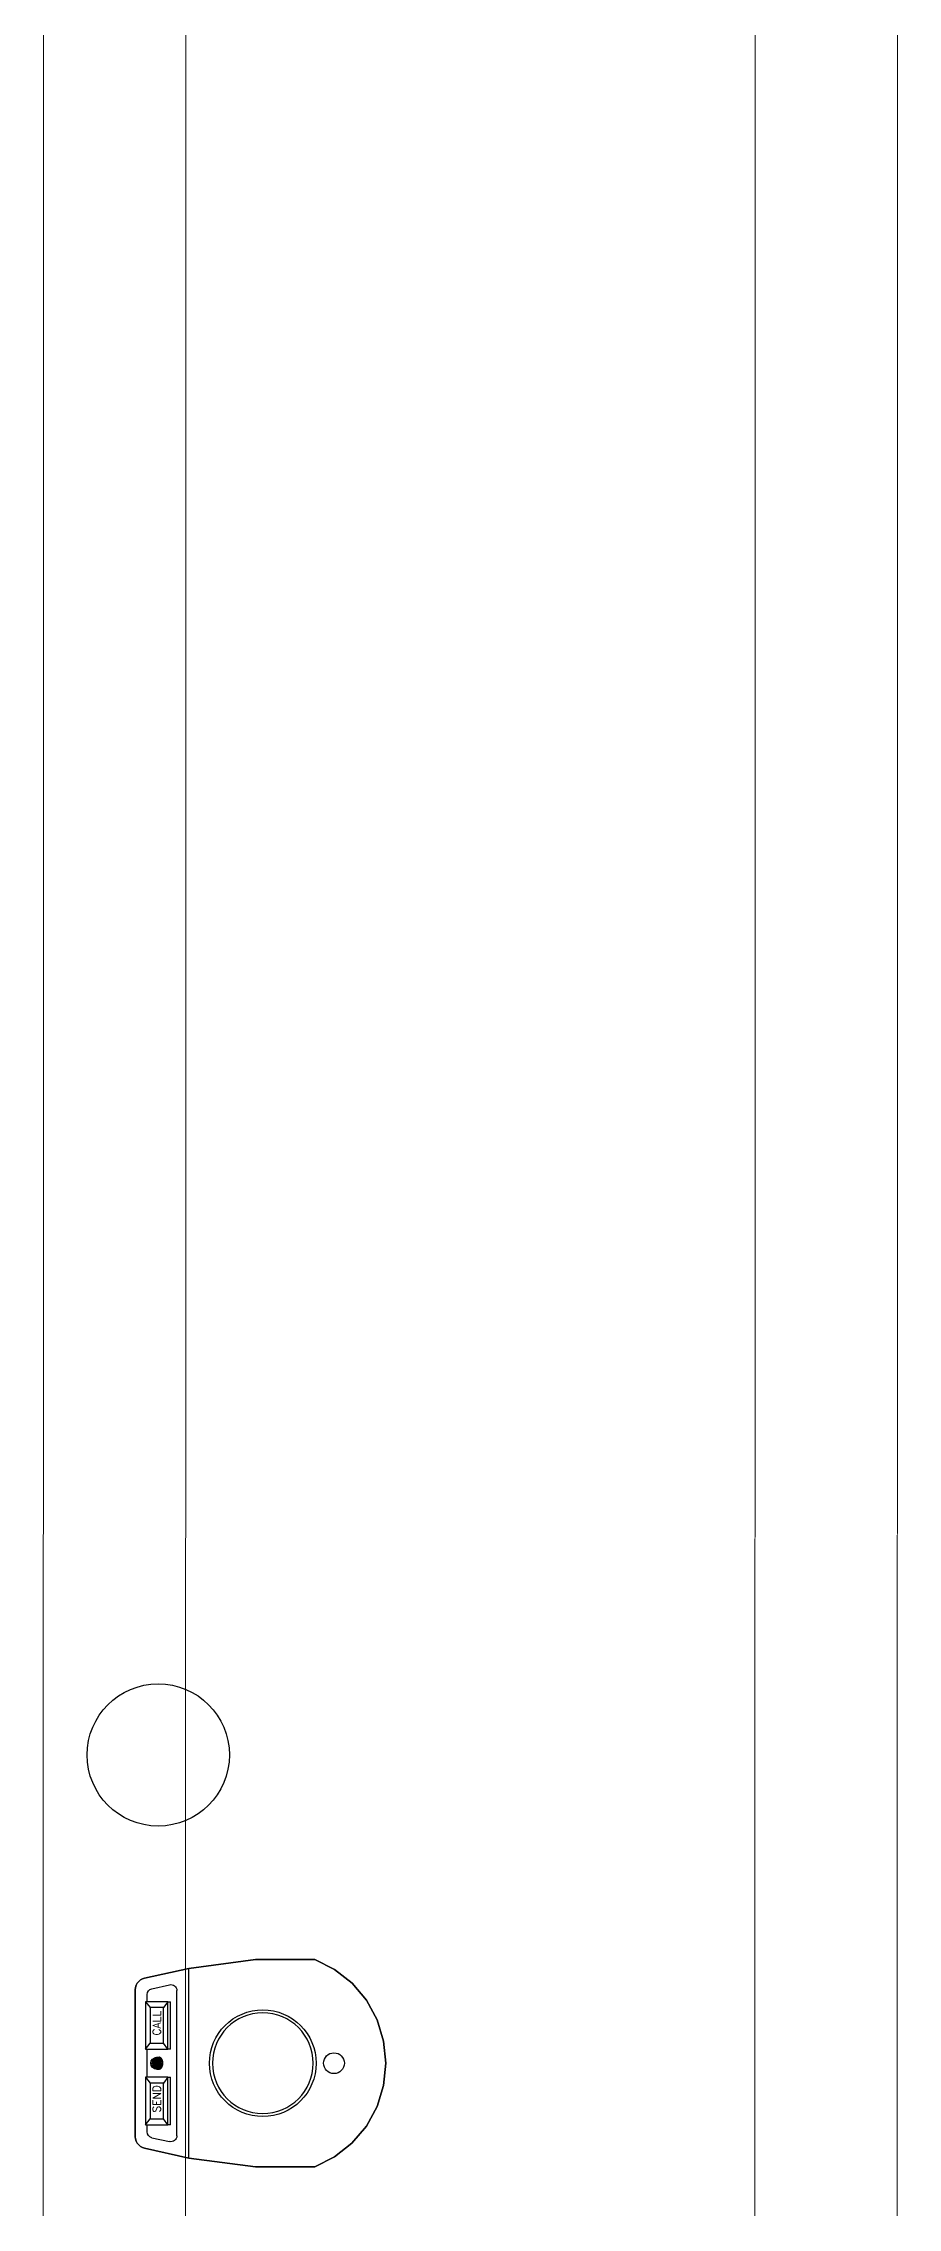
# Model space of a CAD drawing. Header units: inches. Extents: x -105549 to 5741, y -35602 to 5776.
# Drawn here: x 5490.42 to 5493.43, y 3993 to 4000.61 of the extents above; entities that cross this region are included whole.
import ezdxf
from ezdxf.enums import TextEntityAlignment as Align

# ---------------------------------------------------------------- set-up
doc = ezdxf.new("R2010")
doc.units = ezdxf.units.IN
doc.header["$LTSCALE"] = 30
doc.header["$MEASUREMENT"] = 0
doc.linetypes.add('HIDDENX2', pattern=[0.75, 0.5, -0.25])
doc.linetypes.add('SOLID', pattern=[0])
doc.layers.add('C-Road-Curb', color=2, linetype='Continuous', lineweight=20)
doc.layers.add('L-Site-Curb', color=1, linetype='Continuous', lineweight=9)
doc.layers.add('EQUIPMENT', color=1, linetype='Continuous')
doc.styles.add('ROMANS', font='romans.shx', dxfattribs={"height": 8})

msp = doc.modelspace()

# ---------------------------------------------------------------- linework, layer by layer
at = {"layer": 'C-Road-Curb', "color": 7, "extrusion": (6.35118e-06, -2.94906e-10, 1), "elevation": 0.0347, "flags": 128}
msp.add_lwpolyline([(5491.198, 4026.1044), (5490.4265, 4022.4303), (5490.4248, 3986.347, 1), (5493.4248, 3986.3469), (5493.4265, 4022.4301), (5492.6553, 4026.1044, 0.769161)], format="xyb", close=True, dxfattribs=at)
at = {"layer": 'EQUIPMENT', "color": 7, "extrusion": (6.35118e-06, -2.94906e-10, 1)}
for p, q in [((5490.8061, 3993.7703, -0.0005), (5490.8686, 3993.7842, -0.0005)), ((5490.9356, 3993.1751, -0.0005), (5490.9356, 3993.8418, -0.0005)), ((5490.7842, 3993.7246, -0.0005), (5490.7842, 3993.5579, -0.0005)), ((5490.7842, 3993.7246, -0.0005), (5490.7998, 3993.7038, -0.0005)), ((5490.8623, 3993.7246, -0.0005), (5490.7842, 3993.7246, -0.0005)), ((5490.7898, 3993.7246, -0.0005), (5490.7898, 3993.75, -0.0005)), ((5490.7998, 3993.7038, -0.0005), (5490.7998, 3993.5788, -0.0005)), ((5490.8467, 3993.7037, -0.0005), (5490.7998, 3993.7038, -0.0005)), ((5490.8623, 3993.7246, -0.0005), (5490.8467, 3993.7037, -0.0005)), ((5490.8467, 3993.5787, -0.0005), (5490.8467, 3993.7037, -0.0005)), ((5490.8623, 3993.7246, -0.0005), (5490.8712, 3993.7246, -0.0005)), ((5490.8623, 3993.5579, -0.0005), (5490.8623, 3993.7246, -0.0005)), ((5490.8712, 3993.5579, -0.0005), (5490.8712, 3993.7246, -0.0005)), ((5490.8939, 3993.253, -0.0005), (5490.8939, 3993.7639, -0.0005)), ((5490.7842, 3993.5579, -0.0005), (5490.7998, 3993.5788, -0.0005)), ((5490.7842, 3993.5579, -0.0005), (5490.8623, 3993.5579, -0.0005)), ((5490.7897, 3993.459, -0.0005), (5490.7898, 3993.5579, -0.0005)), ((5490.7998, 3993.5788, -0.0005), (5490.8467, 3993.5787, -0.0005)), ((5490.8623, 3993.5579, -0.0005), (5490.8467, 3993.5787, -0.0005)), ((5490.8712, 3993.5579, -0.0005), (5490.8623, 3993.5579, -0.0005)), ((5490.8226, 3993.4878, -0.0005), (5490.8315, 3993.4878, -0.0005)), ((5490.8232, 3993.5293, -0.0005), (5490.8322, 3993.5293, -0.0005)), ((5490.7842, 3993.459, -0.0005), (5490.7841, 3993.2923, -0.0005)), ((5490.7842, 3993.459, -0.0005), (5490.7998, 3993.4382, -0.0005)), ((5490.8623, 3993.459, -0.0005), (5490.7842, 3993.459, -0.0005)), ((5490.7998, 3993.4382, -0.0005), (5490.7998, 3993.3132, -0.0005)), ((5490.8467, 3993.4382, -0.0005), (5490.7998, 3993.4382, -0.0005)), ((5490.8623, 3993.459, -0.0005), (5490.8467, 3993.4382, -0.0005)), ((5490.8467, 3993.3132, -0.0005), (5490.8467, 3993.4382, -0.0005)), ((5490.8623, 3993.459, -0.0005), (5490.8712, 3993.459, -0.0005)), ((5490.8623, 3993.2923, -0.0005), (5490.8623, 3993.459, -0.0005)), ((5490.8712, 3993.2923, -0.0005), (5490.8712, 3993.459, -0.0005)), ((5490.7841, 3993.2923, -0.0005), (5490.7998, 3993.3132, -0.0005)), ((5490.7998, 3993.3132, -0.0005), (5490.8467, 3993.3132, -0.0005)), ((5490.8623, 3993.2923, -0.0005), (5490.8467, 3993.3132, -0.0005)), ((5490.7841, 3993.2923, -0.0005), (5490.8623, 3993.2923, -0.0005)), ((5490.7897, 3993.2669, -0.0005), (5490.7897, 3993.2923, -0.0005)), ((5490.8061, 3993.2466, -0.0005), (5490.8686, 3993.2327, -0.0005)), ((5490.8712, 3993.2923, -0.0005), (5490.8623, 3993.2923, -0.0005))]:
    msp.add_line(p, q, dxfattribs=at)
at = {"layer": 'EQUIPMENT', "color": 7, "extrusion": (6.35118e-06, -2.94906e-10, 1), "elevation": 0.0344}
for points in [[(5490.8286, 3994.8418, -1), (5490.8286, 3994.3418, -1)], [(5491.196, 3993.6959, -1), (5491.196, 3993.3209, -1)], [(5491.446, 3993.5449, -1), (5491.446, 3993.472, -1)], [(5490.8232, 3993.5293, -1), (5490.8232, 3993.4876, -1)]]:
    msp.add_lwpolyline(points, format="xyb", close=True, dxfattribs=at)
for points in [[(5490.7898, 3993.75, -0.351524), (5490.8061, 3993.7703)], [(5490.8686, 3993.7842, -0.479811), (5490.8939, 3993.7639)], [(5490.8315, 3993.4878, 0.070599), (5490.834, 3993.4881, 0.064724), (5490.8364, 3993.4892, 0.056021), (5490.8386, 3993.4909, 0.047522), (5490.8406, 3993.4932, 0.040656), (5490.8422, 3993.496, 0.035675), (5490.8436, 3993.4993, 0.032382), (5490.8444, 3993.5028, 0.030523), (5490.8449, 3993.5066, 0.029924), (5490.8449, 3993.5104, 0.030523), (5490.8444, 3993.5142, 0.032382), (5490.8436, 3993.5178, 0.035675), (5490.8422, 3993.521, 0.040656), (5490.8406, 3993.5239, 0.047522), (5490.8386, 3993.5262, 0.056021), (5490.8364, 3993.5279, 0.064724), (5490.834, 3993.5289, 0.070599), (5490.8315, 3993.5293)], [(5490.8061, 3993.2466, -0.351524), (5490.7897, 3993.2669)], [(5490.8939, 3993.253, -0.479811), (5490.8686, 3993.2327)]]:
    msp.add_lwpolyline(points, format="xyb", dxfattribs=at)
at = {"layer": 'EQUIPMENT', "color": 7, "linetype": 'HIDDENX2', "extrusion": (6.35118e-06, -2.94906e-10, 1), "elevation": 0.0344}
msp.add_lwpolyline([(5491.196, 3993.6855, -1), (5491.196, 3993.3314, -1)], format="xyb", close=True, dxfattribs=at)
at = {"layer": 'EQUIPMENT', "color": 7, "linetype": 'SOLID', "extrusion": (6.35118e-06, -2.94906e-10, 1), "elevation": 0.0344}
for points in [[(5490.8081, 3993.5139), (5490.8232, 3993.5085), (5490.8076, 3993.5068)], [(5490.8076, 3993.5085), (5490.8232, 3993.5085), (5490.8085, 3993.5015)], [(5490.8097, 3993.5189), (5490.8232, 3993.5085), (5490.8079, 3993.5122)], [(5490.8081, 3993.5031), (5490.8232, 3993.5085), (5490.8104, 3993.4966)], [(5490.8122, 3993.5232), (5490.8232, 3993.5085), (5490.8091, 3993.5174)], [(5490.8097, 3993.498), (5490.8232, 3993.5085), (5490.8131, 3993.4926)], [(5490.8154, 3993.5265), (5490.8232, 3993.5085), (5490.8113, 3993.5219)], [(5490.8122, 3993.4937), (5490.8232, 3993.5085), (5490.8165, 3993.4896)], [(5490.8192, 3993.5286), (5490.8232, 3993.5085), (5490.8143, 3993.5256)], [(5490.8154, 3993.4904), (5490.8232, 3993.5085), (5490.8204, 3993.488)], [(5490.8232, 3993.5293), (5490.8232, 3993.5085), (5490.818, 3993.5281)], [(5490.8192, 3993.4883), (5490.8232, 3993.5085), (5490.8245, 3993.4877)], [(5490.8273, 3993.5286), (5490.8232, 3993.5085), (5490.822, 3993.5292)], [(5490.831, 3993.5265), (5490.8232, 3993.5085), (5490.826, 3993.529)], [(5490.8343, 3993.5232), (5490.8232, 3993.5085), (5490.8299, 3993.5273)], [(5490.8368, 3993.5189), (5490.8232, 3993.5085), (5490.8333, 3993.5243)], [(5490.8383, 3993.5138), (5490.8232, 3993.5085), (5490.8361, 3993.5203)], [(5490.8388, 3993.5085), (5490.8232, 3993.5085), (5490.8379, 3993.5155)], [(5490.8383, 3993.5031), (5490.8232, 3993.5085), (5490.8388, 3993.5101)], [(5490.8368, 3993.498), (5490.8232, 3993.5085), (5490.8386, 3993.5047)], [(5490.8343, 3993.4937), (5490.8232, 3993.5085), (5490.8373, 3993.4995)], [(5490.831, 3993.4904), (5490.8232, 3993.5085), (5490.8351, 3993.495)], [(5490.8273, 3993.4883), (5490.8232, 3993.5085), (5490.8321, 3993.4913)], [(5490.8232, 3993.4876), (5490.8232, 3993.5085), (5490.8285, 3993.4888)]]:
    msp.add_lwpolyline(points, close=True, dxfattribs=at)
at = {"layer": 'L-Site-Curb', "color": 7, "extrusion": (6.35118e-06, -2.94906e-10, 1), "elevation": 0.0347, "flags": 128}
msp.add_lwpolyline([(5491.6839, 4025.9854), (5490.9265, 4022.3783), (5490.9248, 3986.347, 1), (5492.9248, 3986.3469), (5492.9265, 4022.3782), (5492.1694, 4025.9854, 0.739326)], format="xyb", close=True, dxfattribs=at)
msp.add_lwpolyline([(5491.6839, 4025.9854), (5490.9265, 4022.3783), (5490.9248, 3986.347, 1), (5492.9248, 3986.3469), (5492.9265, 4022.3782), (5492.1694, 4025.9854, 0.739326)], format="xyb", close=True, dxfattribs=at)

# ---------------------------------------------------------------- texts
at = {"layer": 'EQUIPMENT', "color": 7, "extrusion": (6.35118e-06, -2.94906e-10, 1), "style": 'ROMANS', "width": 0.977778}
for s, p in [('CALL', (5490.8232, 3993.6491, 0.0344)), ('SEND', (5490.8232, 3993.3835, 0.0344))]:
    msp.add_text(s, height=0.02813, rotation=89.99734, dxfattribs=at).set_placement(p, align=Align.MIDDLE_CENTER)

# ---------------------------------------------------------------- meshes
at = {"layer": 'EQUIPMENT', "color": 7}
mesh = msp.add_polyface(dxfattribs=at)
corners = [(5490.9356, 3993.8418, -0.0005), (5491.17, 3993.873, -0.0005), (5491.17, 3993.873, 0.0099), (5490.9356, 3993.8418, 0.0099)]
mesh.append_faces([[corners[k] for k in face] for face in [(1, 0, 3, 2)]], dxfattribs={"color": 7})
mesh = msp.add_polyface(dxfattribs=at)
corners = [(5491.17, 3993.873, -0.0005), (5491.3783, 3993.873, -0.0005), (5491.3783, 3993.873, 0.0099), (5491.17, 3993.873, 0.0099)]
mesh.append_faces([[corners[k] for k in face] for face in [(1, 0, 3, 2)]], dxfattribs={"color": 7})
mesh = msp.add_polyface(dxfattribs=at)
corners = [(5491.3783, 3993.873, -0.0005), (5491.448, 3993.8377, -0.0005), (5491.448, 3993.8377, 0.0099), (5491.3783, 3993.873, 0.0099), (5491.5094, 3993.7892, -0.0005), (5491.5094, 3993.7892, 0.0099), (5491.5598, 3993.7295, -0.0005), (5491.5598, 3993.7295, 0.0099), (5491.5973, 3993.6609, -0.0005), (5491.5973, 3993.6609, 0.0099), (5491.6205, 3993.5862, -0.0005), (5491.6205, 3993.5862, 0.0099), (5491.6283, 3993.5084, -0.0005), (5491.6283, 3993.5084, 0.0099), (5491.6205, 3993.4306, -0.0005), (5491.6205, 3993.4306, 0.0099), (5491.5973, 3993.356, -0.0005), (5491.5973, 3993.356, 0.0099), (5491.5598, 3993.2874, -0.0005), (5491.5598, 3993.2874, 0.0099), (5491.5093, 3993.2277, -0.0005), (5491.5093, 3993.2277, 0.0099), (5491.448, 3993.1792, -0.0005), (5491.448, 3993.1792, 0.0099), (5491.3783, 3993.1438, -0.0005), (5491.3783, 3993.1438, 0.0099)]
mesh.append_faces([[corners[k] for k in face] for face in [(1, 0, 3, 2), (4, 1, 2, 5), (6, 4, 5, 7), (8, 6, 7, 9), (10, 8, 9, 11), (12, 10, 11, 13), (14, 12, 13, 15), (16, 14, 15, 17), (18, 16, 17, 19), (20, 18, 19, 21), (22, 20, 21, 23), (24, 22, 23, 25)]], dxfattribs={"color": 7})
mesh = msp.add_polyface(dxfattribs=at)
corners = [(5490.7481, 3993.7667, -0.0005), (5490.7489, 3993.7747, -0.0005), (5490.7489, 3993.7747, 0.0099), (5490.7481, 3993.7667, 0.0099), (5490.7512, 3993.7824, -0.0005), (5490.7512, 3993.7824, 0.0099), (5490.7549, 3993.7895, -0.0005), (5490.7549, 3993.7895, 0.0099), (5490.7599, 3993.7958, -0.0005), (5490.7599, 3993.7958, 0.0099), (5490.7661, 3993.801, -0.0005), (5490.7661, 3993.801, 0.0099), (5490.7731, 3993.8049, -0.0005), (5490.7731, 3993.8049, 0.0099), (5490.7807, 3993.8074, -0.0005), (5490.7807, 3993.8074, 0.0099)]
mesh.append_faces([[corners[k] for k in face] for face in [(1, 0, 3, 2), (4, 1, 2, 5), (6, 4, 5, 7), (8, 6, 7, 9), (10, 8, 9, 11), (12, 10, 11, 13), (14, 12, 13, 15)]], dxfattribs={"color": 7})
mesh = msp.add_polyface(dxfattribs=at)
corners = [(5490.7807, 3993.8074, -0.0005), (5490.9356, 3993.8418, -0.0005), (5490.9356, 3993.8418, 0.0099), (5490.7807, 3993.8074, 0.0099)]
mesh.append_faces([[corners[k] for k in face] for face in [(1, 0, 3, 2)]], dxfattribs={"color": 7})
mesh = msp.add_polyface(dxfattribs=at)
corners = [(5490.7481, 3993.2502, -0.0005), (5490.7481, 3993.7667, -0.0005), (5490.7481, 3993.7667, 0.0099), (5490.7481, 3993.2502, 0.0099)]
mesh.append_faces([[corners[k] for k in face] for face in [(1, 0, 3, 2)]], dxfattribs={"color": 7})
mesh = msp.add_polyface(dxfattribs=at)
corners = [(5490.7807, 3993.2095, -0.0005), (5490.7731, 3993.212, -0.0005), (5490.7731, 3993.212, 0.0099), (5490.7807, 3993.2095, 0.0099), (5490.766, 3993.2159, -0.0005), (5490.766, 3993.2159, 0.0099), (5490.7599, 3993.2211, -0.0005), (5490.7599, 3993.2211, 0.0099), (5490.7549, 3993.2274, -0.0005), (5490.7549, 3993.2274, 0.0099), (5490.7511, 3993.2345, -0.0005), (5490.7511, 3993.2345, 0.0099), (5490.7488, 3993.2422, -0.0005), (5490.7488, 3993.2422, 0.0099), (5490.7481, 3993.2502, -0.0005), (5490.7481, 3993.2502, 0.0099)]
mesh.append_faces([[corners[k] for k in face] for face in [(1, 0, 3, 2), (4, 1, 2, 5), (6, 4, 5, 7), (8, 6, 7, 9), (10, 8, 9, 11), (12, 10, 11, 13), (14, 12, 13, 15)]], dxfattribs={"color": 7})
mesh = msp.add_polyface(dxfattribs=at)
corners = [(5490.9356, 3993.1751, -0.0005), (5490.7807, 3993.2095, -0.0005), (5490.7807, 3993.2095, 0.0099), (5490.9356, 3993.1751, 0.0099)]
mesh.append_faces([[corners[k] for k in face] for face in [(1, 0, 3, 2)]], dxfattribs={"color": 7})
mesh = msp.add_polyface(dxfattribs=at)
corners = [(5491.1699, 3993.1439, -0.0005), (5490.9356, 3993.1751, -0.0005), (5490.9356, 3993.1751, 0.0099), (5491.1699, 3993.1439, 0.0099)]
mesh.append_faces([[corners[k] for k in face] for face in [(1, 0, 3, 2)]], dxfattribs={"color": 7})
mesh = msp.add_polyface(dxfattribs=at)
corners = [(5491.3783, 3993.1438, -0.0005), (5491.1699, 3993.1439, -0.0005), (5491.1699, 3993.1439, 0.0099), (5491.3783, 3993.1438, 0.0099)]
mesh.append_faces([[corners[k] for k in face] for face in [(1, 0, 3, 2)]], dxfattribs={"color": 7})

doc.saveas('drawing.dxf')
